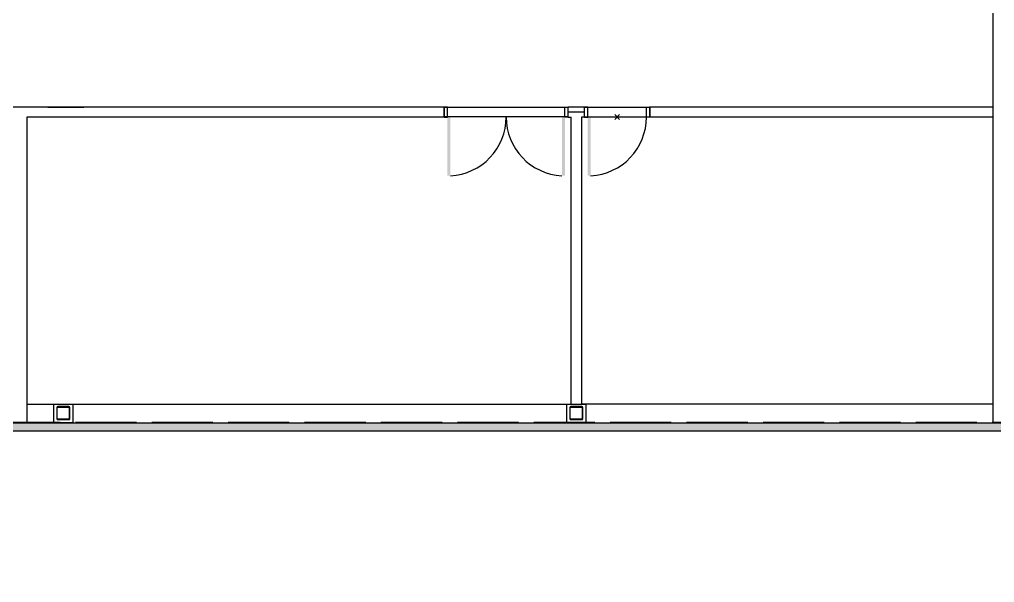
# Model space of a CAD drawing. Header units: inches. Extents: x 2743 to 10591, y -1604 to 5792.
# Drawn here: x 3421 to 4019, y 2845 to 3191 of the extents above; entities that cross this region are included whole.
import ezdxf

# ---------------------------------------------------------------- set-up
doc = ezdxf.new("R2010")
doc.units = ezdxf.units.IN
doc.header["$LTSCALE"] = 0.1875
doc.header["$MEASUREMENT"] = 0
doc.header["$PDMODE"] = 3
doc.header["$PDSIZE"] = 1.5
doc.linetypes.add('dash2', pattern=[500, 400, -100])
for name, color, linetype in [('A-E-MUR-EXT', 3, 'Continuous'), ('A-N-DRAIN-PL', 1, 'Continuous'), ('A-N-MUR-COMP', 30, 'Continuous'), ('A-N-MUR-EXT', 5, 'Continuous'), ('A-N-MUR-INT', 3, 'Continuous'), ('A-N-POR-PLF', 30, 'Continuous'), ('A-N-POR-PLN', 7, 'Continuous'), ('A-N-STRUCTURE', 4, 'Continuous'), ('fill253', 253, 'Continuous'), ('S-N-ACIER', 4, 'Continuous')]:
    doc.layers.add(name, color=color, linetype=linetype)
doc.linetypes.add('MUR07', pattern='A,0.001521,[13,JUB,S=1,R=0,X=0,Y=0],-152.075402', length=152.076923)

msp = doc.modelspace()

# ---------------------------------------------------------------- hatches: boundary and pattern name
at = {"layer": 'A-N-POR-PLN'}
for points in [[(3683.51862, 3094.93671), (3685.29027, 3094.93671), (3685.29027, 3130.96026), (3683.51862, 3130.96026)], [(3755.56572, 3094.93671), (3753.79407, 3094.93671), (3753.79407, 3130.96026), (3755.56572, 3130.96026)], [(3769.59718, 3094.9367), (3771.36883, 3094.9367), (3771.36883, 3130.96025), (3769.59718, 3130.96025)]]:
    msp.add_hatch(color=7, dxfattribs=at).paths.add_polyline_path(points)
at = {"layer": 'fill253'}
h = msp.add_hatch(color=7, dxfattribs=at)
h.dxf.hatch_style = 1
h.paths.add_polyline_path([(5517.44902, 4634.2983), (5512.52777, 4634.2983), (5512.54172, 4296.66232), (5517.46297, 4296.66232)])
h.paths.add_polyline_path([(5517.44903, 4881.11089), (5512.52778, 4881.11089), (5512.52778, 4775.21102), (5517.44903, 4775.21102)])
h.paths.add_polyline_path([(5517.44903, 5127.92329), (5512.52778, 5127.92329), (5512.52777, 5022.02362), (5517.44902, 5022.02362)])
h.paths.add_polyline_path([(4628.42938, 2943.29277), (4625.95018, 2938.37099), (5517.46297, 2938.37152), (5517.46297, 3130.36129), (5512.54172, 3130.36129), (5512.54172, 2943.29277)])
h.paths.add_polyline_path([(4200.50372, 2845.33593), (4208.49739, 2846.64062), (4193.49822, 2938.36282), (4192.72048, 2943.12545), (4184.51381, 2943.12545), (4185.25735, 2938.4929)])
h.paths.add_polyline_path([(4618.93272, 2938.2042), (4619.31197, 2936.00974), (4626.09389, 2937.11042), (4625.95018, 2938.37099), (4628.42938, 2943.29277), (4618.12265, 2943.29277)])
h.paths.add_polyline_path([(5517.46297, 5355.98239), (5512.54172, 5355.98239), (5512.52778, 5268.83602), (5517.44903, 5268.83602)])
h.paths.add_polyline_path([(2812.35741, 3123.02867), (2806.55239, 3125.08232), (2806.55239, 3123.83686), (2807.41263, 3123.50795), (2807.41906, 2938.2042), (3075.9398, 2938.37153), (3075.93335, 2943.29278), (2812.34031, 2943.12545)])
h.paths.add_polyline_path([(2807.41906, 3827.66882), (2812.34031, 3826.6441), (2812.34031, 4320.4792), (2807.41906, 4320.4792)])
h.paths.add_polyline_path([(5512.54172, 3862.52649), (5517.46297, 3862.52649), (5517.46297, 4254.42566), (5512.54172, 4254.42566)])
h.paths.add_polyline_path([(5512.5356, 3801.08425), (5517.45685, 3801.08425), (5517.46297, 3862.52649), (5512.54172, 3862.52649)])
h.paths.add_polyline_path([(5512.54172, 3656.9925), (5517.46297, 3656.9925), (5517.45685, 3765.06188), (5512.5356, 3765.06188)])
h.paths.add_polyline_path([(5512.53298, 3584.94295), (5517.45423, 3584.94295), (5517.46296, 3620.96895), (5512.54171, 3620.96895)])
h.paths.add_polyline_path([(5512.5391, 3512.89586), (5517.46035, 3512.89586), (5517.46066, 3548.92185), (5512.53941, 3548.92185)])
h.paths.add_polyline_path([(5512.5391, 3440.8512), (5517.46035, 3440.8512), (5517.46035, 3476.87475), (5512.5391, 3476.87475)])
h.paths.add_polyline_path([(4035.91549, 5642.91315), (4035.91549, 5647.83442), (2807.41263, 5647.83442), (2807.41906, 4361.46337), (2812.34031, 4361.46337), (2812.33388, 5642.91317)])
h.paths.add_polyline_path([(3118.18201, 2943.29277), (3118.18223, 2938.37152), (4185.31745, 2938.2042), (4184.51381, 2943.12545)])
h.paths.add_polyline_path([(4279.25656, 5642.88457), (4279.25657, 5647.80617), (4078.1514, 5647.83389), (4078.1514, 5642.91262)])
h.paths.add_polyline_path([(4872.5115, 5647.66709), (4872.5115, 5642.74584), (5512.54172, 5642.74584), (5512.54177, 5510.71941), (5517.46302, 5510.71941), (5517.46297, 5647.66709)])
h.paths.add_polyline_path([(5517.45593, 3260.73346), (5512.53008, 3260.73345), (5512.54172, 3172.43063), (5517.46297, 3172.43063)])
h.paths.add_polyline_path([(5512.53008, 3296.75701), (5517.45593, 3296.75699), (5517.45423, 3404.82765), (5512.53298, 3404.82765)])

# ---------------------------------------------------------------- linework, layer by layer
at = {"layer": 'A-E-MUR-EXT', "color": 7}
for p, q in [((3441.92671, 2954.80456), (3453.73777, 2954.80456)), ((3441.92672, 2943.29277), (3441.92671, 2954.80456)), ((3453.73777, 2954.80456), (3453.73779, 2943.29277)), ((3756.6759, 2954.80456), (3768.48697, 2954.80456)), ((3756.67592, 2943.29277), (3756.6759, 2954.80456)), ((3768.48697, 2954.80456), (3768.48698, 2943.29277)), ((3453.73779, 2943.29277), (3441.92672, 2943.29277)), ((3768.48698, 2943.29277), (3756.67592, 2943.29277))]:
    msp.add_line(p, q, dxfattribs=at)
at = {"layer": 'A-N-DRAIN-PL', "color": 7}
msp.add_line((3438.2867, 3137.10302), (3460.3339, 3137.10302), dxfattribs=at)
at = {"layer": 'A-N-MUR-COMP', "color": 7, "linetype": 'MUR07', "ltscale": 0.8}
msp.add_line((3767.54994, 3134.05081), (3757.61296, 3134.0508), dxfattribs=at)
at = {"layer": 'A-N-MUR-EXT', "color": 7}
msp.add_line((3118.18223, 2938.37152), (4187.14748, 2938.3661), dxfattribs=at)
at = {"layer": 'A-N-MUR-INT', "color": 7}
for p, q in [((4018.38824, 2943.44743), (4018.38824, 3295.88703)), ((3681.55012, 3137.14135), (3244.05134, 3137.14136)), ((3767.62868, 3137.14136), (3757.53422, 3137.14136)), ((4018.38824, 3137.14136), (3807.51049, 3137.14136)), ((3681.55012, 3130.96026), (3425.3941, 3130.96026)), ((3425.3941, 3130.96026), (3425.3941, 2943.29277)), ((3757.53422, 3130.96026), (3759.50271, 3130.96026)), ((3759.50271, 2954.80456), (3759.50271, 3130.96027)), ((3765.58144, 3130.96027), (3765.58144, 3130.96027)), ((3767.62868, 3130.96027), (3765.66018, 3130.96027)), ((3765.66018, 3130.96027), (3765.66018, 2954.80456)), ((4018.38824, 3130.96027), (3807.51049, 3130.96027)), ((3425.3941, 2954.80456), (3759.50271, 2954.80456)), ((4018.38824, 2954.80456), (3765.66018, 2954.80456)), ((3118.16648, 2943.29277), (4192.71404, 2943.29277))]:
    msp.add_line(p, q, dxfattribs=at)
at = {"layer": 'A-N-POR-PLF', "color": 7}
for p, q in [((3757.53422, 3136.86576), (3681.55012, 3136.86576)), ((3681.55012, 3136.86576), (3681.55012, 3131.23585)), ((3757.53422, 3131.23585), (3757.53422, 3136.86576)), ((3767.62868, 3137.14134), (3807.58923, 3137.14134)), ((3767.62868, 3130.96025), (3767.62868, 3137.14134)), ((3807.58923, 3137.14134), (3807.58923, 3130.96025)), ((3681.55012, 3131.23585), (3757.53422, 3131.23585)), ((3807.58923, 3130.96025), (3767.62868, 3130.96025))]:
    msp.add_line(p, q, dxfattribs=at)
at = {"layer": 'A-N-POR-PLN', "color": 7}
for p, q in [((3683.51862, 3137.14135), (3681.55012, 3137.14135)), ((3681.55012, 3130.96026), (3681.55012, 3137.14135)), ((3683.51862, 3130.96026), (3683.51862, 3137.14135)), ((3755.56572, 3137.14135), (3757.53422, 3137.14135)), ((3755.56572, 3130.96026), (3755.56572, 3137.14135)), ((3757.53422, 3130.96026), (3757.53422, 3137.14135)), ((3769.59718, 3137.14134), (3767.62868, 3137.14134)), ((3767.62868, 3130.96025), (3767.62868, 3137.14134)), ((3769.59718, 3130.96025), (3769.59718, 3137.14134)), ((3805.62073, 3137.14134), (3807.58923, 3137.14134)), ((3805.62073, 3130.96025), (3805.62073, 3137.14134)), ((3807.58923, 3130.96025), (3807.58923, 3137.14134)), ((3681.55012, 3130.96026), (3683.51862, 3130.96026)), ((3757.53422, 3130.96026), (3755.56572, 3130.96026)), ((3767.62868, 3130.96025), (3769.59718, 3130.96025)), ((3807.58923, 3130.96025), (3805.62073, 3130.96025))]:
    msp.add_line(p, q, dxfattribs=at)
for centre, start, end in [((3683.51862, 3130.96026), 272.81896237, 0), ((3755.56572, 3130.96026), 180, 267.18103763), ((3769.59718, 3130.96025), 272.81896237, 0)]:
    msp.add_arc(centre, 36.02355, start, end, dxfattribs=at)
msp.add_point((3787.60896, 3130.96025), dxfattribs=at)
at = {"layer": 'A-N-STRUCTURE', "color": 7, "linetype": 'dash2', "ltscale": 0.5}
msp.add_line((4195.8698, 2943.44743), (2812.36145, 2943.44743), dxfattribs=at)
at = {"layer": 'S-N-ACIER', "color": 7}
for p, q in [((3443.83226, 2952.66677), (3443.83226, 2945.91875)), ((3444.14525, 2945.91875), (3444.14525, 2952.66677)), ((3451.20626, 2953.29275), (3444.45825, 2953.29275)), ((3444.45825, 2952.97976), (3451.20626, 2952.97976)), ((3451.51926, 2952.66677), (3451.51926, 2945.91875)), ((3451.83225, 2945.91875), (3451.83225, 2952.66677)), ((3758.58146, 2952.66677), (3758.58146, 2945.91875)), ((3758.89445, 2945.91875), (3758.89445, 2952.66677)), ((3765.95546, 2953.29275), (3759.20744, 2953.29275)), ((3759.20744, 2952.97976), (3765.95546, 2952.97976)), ((3766.26845, 2952.66677), (3766.26845, 2945.91875)), ((3766.58144, 2945.91875), (3766.58144, 2952.66677)), ((3451.20626, 2945.60576), (3444.45825, 2945.60576)), ((3444.45825, 2945.29277), (3451.20626, 2945.29277)), ((3765.95546, 2945.60576), (3759.20744, 2945.60576)), ((3759.20744, 2945.29277), (3765.95546, 2945.29277))]:
    msp.add_line(p, q, dxfattribs=at)
for centre, radius, start, end in [((3444.45825, 2952.66677), 0.62598, 90, 180), ((3444.45825, 2952.66677), 0.31299, 90, 180), ((3451.20626, 2952.66677), 0.62598, 0, 90), ((3451.20626, 2952.66677), 0.31299, 0, 90), ((3759.20744, 2952.66677), 0.62598, 90, 180), ((3759.20744, 2952.66677), 0.31299, 90, 180), ((3765.95546, 2952.66677), 0.62598, 0, 90), ((3765.95546, 2952.66677), 0.31299, 0, 90), ((3444.45825, 2945.91875), 0.62598, 180, 270), ((3444.45825, 2945.91875), 0.31299, 180, 270), ((3451.20626, 2945.91875), 0.31299, 270, 0), ((3451.20626, 2945.91875), 0.62598, 270, 0), ((3759.20744, 2945.91875), 0.62598, 180, 270), ((3759.20744, 2945.91875), 0.31299, 180, 270), ((3765.95546, 2945.91875), 0.62598, 270, 0), ((3765.95546, 2945.91875), 0.31299, 270, 0)]:
    msp.add_arc(centre, radius, start, end, dxfattribs=at)

doc.saveas('drawing.dxf')
